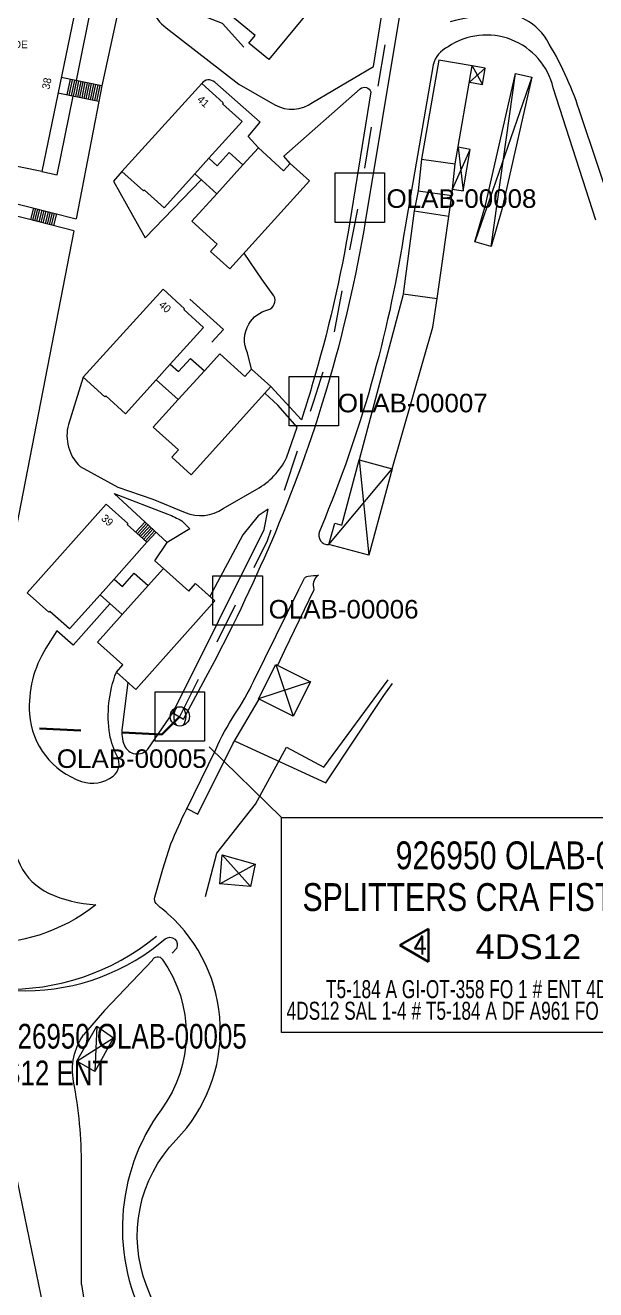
# Model space of a CAD drawing. Header units: millimetres. Extents: x 563164 to 564847, y 4765050 to 4766444.
# Drawn here: x 563925.2 to 564017.4, y 4765153 to 4765357.6 of the extents above; entities that cross this region are included whole.
import ezdxf
from ezdxf.enums import TextEntityAlignment as Align

# ---------------------------------------------------------------- set-up
doc = ezdxf.new("R2010")
doc.units = ezdxf.units.MM
doc.linetypes.add('DGN2', pattern=[13.45752, 6.72876, -6.72876])
doc.layers.get('0').update_dxf_attribs({"lineweight": 0})
for name, color, linetype, lineweight in [('45 Cables y textos existentes - Lehendik dauden kableak eta testuak', 7, 'Continuous', 0), ('46 Cables y textos proyectados - Proiektatutako kableak eta testuak', 7, 'Continuous', 0), ('49 Elementos de Red Proyectados - Proiektuan dauden sareko elementuak', 7, 'Continuous', 0), ('60 Arquetas y armarios existentes - Lehendik dauden kutxatilak eta armairuak', 7, 'Continuous', 0), ('7 Cartografía - Kartografia', 7, 'Continuous', 0), ('Default', 7, 'Continuous', 0), ('Nivel 52', 7, 'Continuous', 0)]:
    doc.layers.add(name, color=color, linetype=linetype, lineweight=lineweight)
doc.styles.add('Style-STANDARD', font='STANDARD.shx')
doc.styles.add('StyleArial', font='arial.ttf')
doc.styles.add('Styledgn105', font='dgn105.shx')

# ---------------------------------------------------------------- blocks, each defined once
blk = doc.blocks.new('OCA99E14')
at = {"layer": '60 Arquetas y armarios existentes - Lehendik dauden kutxatilak eta armairuak', "color": 5, "linetype": 'Continuous', "lineweight": 13, "flags": 128}
blk.add_lwpolyline([(-4, 4), (4, 4), (4, -4), (-4, -4), (-4, 4)], dxfattribs=at)
blk = doc.blocks.new('OCA99E15')
at = {"layer": '60 Arquetas y armarios existentes - Lehendik dauden kutxatilak eta armairuak', "color": 5, "linetype": 'Continuous', "lineweight": 13, "flags": 128}
blk.add_lwpolyline([(-4, 4), (4, 4), (4, -4), (-4, -4), (-4, 4)], dxfattribs=at)
blk = doc.blocks.new('OCA99E16')
at = {"layer": '60 Arquetas y armarios existentes - Lehendik dauden kutxatilak eta armairuak', "color": 5, "linetype": 'Continuous', "lineweight": 13, "flags": 128}
blk.add_lwpolyline([(-4, 4), (4, 4), (4, -4), (-4, -4), (-4, 4)], dxfattribs=at)
blk = doc.blocks.new('OCA99E17')
at = {"layer": '60 Arquetas y armarios existentes - Lehendik dauden kutxatilak eta armairuak', "color": 5, "linetype": 'Continuous', "lineweight": 13, "flags": 128}
blk.add_lwpolyline([(-4, 4), (4, 4), (4, -4), (-4, -4), (-4, 4)], dxfattribs=at)

msp = doc.modelspace()

# ---------------------------------------------------------------- linework, layer by layer
at = {"layer": '45 Cables y textos existentes - Lehendik dauden kableak eta testuak', "color": 4, "linetype": 'Continuous', "lineweight": 13}
msp.add_circle((563950.2, 4765245.77), 1.56, dxfattribs=at)
for centre, start, end in [((563951.77, 4765245.77), 145.0533, 214.9467), ((563948.64, 4765245.77), 325.0533, 34.9467)]:
    msp.add_arc(centre, 2.56, start, end, dxfattribs=at)
at = {"layer": '46 Cables y textos proyectados - Proiektatutako kableak eta testuak', "color": 4, "linetype": 'DGN2', "lineweight": 13, "flags": 128}
msp.add_lwpolyline([(563950.2, 4765245.77), (563959.55, 4765264.51), (563964.39, 4765274.21), (563971.87, 4765296.78), (563974.8, 4765306.01), (563979.31, 4765329.7), (563985.6, 4765367.92), (563996.61, 4765433.66), (563998.32, 4765440.82), (564002.9, 4765462.5)], dxfattribs=at)
at = {"layer": '46 Cables y textos proyectados - Proiektatutako kableak eta testuak', "color": 4, "linetype": 'DGN2', "lineweight": 30}
msp.add_lwpolyline([(563816.03, 4765369.33), (563799.38, 4765301.39), (563783.01, 4765233.94), (563775.99, 4765215.29), (563768.9, 4765186.53), (563795.64, 4765179.92), (563791.14, 4765159.17), (563806.69, 4765156.92), (563819.05, 4765154.7), (563821.26, 4765165.14), (563822.49, 4765166.6), (563823.52, 4765169.35), (563836.77, 4765231.17), (563839.36, 4765238.4), (563852.67, 4765252.72), (563862.91, 4765257.26), (563876.53, 4765250.1), (563900.61, 4765245.13), (563947.29, 4765242.87), (563950.2, 4765245.77)], dxfattribs=at)
at = {"layer": '49 Elementos de Red Proyectados - Proiektuan dauden sareko elementuak', "color": 4, "linetype": 'Continuous', "lineweight": 30}
for p, q in [((563990.38, 4765211.43), (563985.76, 4765208.76)), ((563990.38, 4765206.09), (563990.38, 4765211.43)), ((563985.76, 4765208.76), (563990.38, 4765206.09))]:
    msp.add_line(p, q, dxfattribs=at)
at = {"layer": '7 Cartografía - Kartografia', "color": 253, "linetype": 'Continuous', "lineweight": 0, "true_color": 0x9a9a9a}
for p, q in [((563937.59, 4765380.93), (563927.87, 4765333.93)), ((563933.48, 4765348.64), (563938.04, 4765371.08)), ((563976.8, 4765366.88), (563964.61, 4765352.05)), ((563962.38, 4765355.95), (563958.13, 4765359.44)), ((563961.37, 4765354.71), (563962.38, 4765355.95)), ((563964.61, 4765352.05), (563961.37, 4765354.71)), ((563992.04, 4765351.96), (563989.27, 4765335.94)), ((563997.46, 4765351.02), (563992.04, 4765351.96)), ((563994.72, 4765335.16), (563997.46, 4765351.02)), ((563997, 4765348.36), (563999.58, 4765350.65)), ((563999.58, 4765350.65), (563997.46, 4765351.02)), ((563997.46, 4765351.02), (563999.12, 4765347.99)), ((563999.12, 4765347.99), (563999.58, 4765350.65)), ((563999.61, 4765328.46), (564004.46, 4765349.79)), ((564000.5, 4765321.78), (564004.46, 4765349.79)), ((564004.46, 4765349.79), (564007.09, 4765349.19)), ((563937.6, 4765347.79), (563931.02, 4765349.15)), ((563932.46, 4765348.86), (563931.94, 4765346.32)), ((563932.8, 4765348.78), (563932.28, 4765346.25)), ((563933.15, 4765348.71), (563932.62, 4765346.18)), ((563933.49, 4765348.64), (563932.96, 4765346.11)), ((563933.83, 4765348.57), (563933.31, 4765346.04)), ((563934.17, 4765348.5), (563933.65, 4765345.97)), ((563934.52, 4765348.43), (563933.99, 4765345.9)), ((563934.86, 4765348.36), (563934.34, 4765345.83)), ((563935.2, 4765348.29), (563934.68, 4765345.76)), ((563935.55, 4765348.22), (563935.02, 4765345.68)), ((563935.89, 4765348.15), (563935.36, 4765345.61)), ((563936.23, 4765348.08), (563935.71, 4765345.54)), ((563936.57, 4765348), (563936.05, 4765345.47)), ((563936.92, 4765347.93), (563936.39, 4765345.4)), ((563937.26, 4765347.86), (563936.74, 4765345.33)), ((563937.6, 4765347.79), (563937.08, 4765345.26)), ((563940.85, 4765333.94), (563953.73, 4765348.18)), ((563953.73, 4765348.18), (563957.21, 4765345.03)), ((563997, 4765348.36), (563999.12, 4765347.99)), ((564007.09, 4765349.19), (563997.9, 4765322.53)), ((564007.09, 4765349.19), (564002.23, 4765327.78)), ((563937.08, 4765345.26), (563930.49, 4765346.62)), ((563937.08, 4765345.26), (563933.46, 4765326.25)), ((563957.21, 4765345.03), (563957.08, 4765344.88)), ((563957.08, 4765344.88), (563960.27, 4765342)), ((563960.27, 4765342), (563954.9, 4765336.06)), ((563927.87, 4765333.93), (563907.11, 4765338.22)), ((563956.24, 4765334.85), (563958.18, 4765337.01)), ((563958.18, 4765337.01), (563960.41, 4765334.99)), ((563960.41, 4765334.99), (563962.89, 4765337.74)), ((563962.89, 4765337.74), (563966.97, 4765334.05)), ((563994.3, 4765331.09), (563997.15, 4765337.5)), ((563997.15, 4765337.5), (563995.17, 4765337.84)), ((563995.17, 4765337.84), (563995.99, 4765330.79)), ((563995.99, 4765330.79), (563997.15, 4765337.5)), ((563954.9, 4765336.06), (563952.62, 4765333.54)), ((563954.9, 4765336.06), (563956.24, 4765334.85)), ((563960.41, 4765334.99), (563956.18, 4765330.32)), ((563966.97, 4765334.05), (563968.04, 4765335.24)), ((563968.04, 4765335.24), (563971.16, 4765332.42)), ((563989.27, 4765335.94), (563988.74, 4765330.82)), ((563989.27, 4765335.94), (563994.72, 4765335.16)), ((563994.19, 4765330.03), (563994.72, 4765335.16)), ((563944.34, 4765330.78), (563940.85, 4765333.94)), ((563952.62, 4765333.54), (563947.66, 4765328.05)), ((563956.18, 4765330.32), (563952.62, 4765333.54)), ((563944.47, 4765330.93), (563944.34, 4765330.78)), ((563947.66, 4765328.05), (563944.47, 4765330.93)), ((563971.16, 4765332.42), (563958.28, 4765318.18)), ((563994.3, 4765331.09), (563995.99, 4765330.79)), ((563952.16, 4765325.87), (563956.18, 4765330.32)), ((563988.74, 4765330.82), (563988.06, 4765327.54)), ((563988.74, 4765330.82), (563994.19, 4765330.03)), ((563991.78, 4765313.36), (563994.19, 4765330.03)), ((563926.52, 4765328.03), (563926.04, 4765326.14)), ((563926.86, 4765327.95), (563926.37, 4765326.05)), ((563927.2, 4765327.86), (563926.71, 4765325.96)), ((563927.54, 4765327.77), (563927.05, 4765325.88)), ((563927.88, 4765327.68), (563927.39, 4765325.79)), ((563928.22, 4765327.6), (563927.73, 4765325.7)), ((563928.56, 4765327.51), (563928.07, 4765325.62)), ((563928.9, 4765327.42), (563928.41, 4765325.53)), ((563929.23, 4765327.33), (563928.75, 4765325.44)), ((563929.57, 4765327.25), (563929.09, 4765325.35)), ((563929.91, 4765327.16), (563929.42, 4765325.27)), ((563930.25, 4765327.07), (563929.76, 4765325.18)), ((563988.06, 4765327.54), (563986.29, 4765314.15)), ((563988.06, 4765327.54), (563993.71, 4765326.72)), ((563997.9, 4765322.53), (563999.61, 4765328.46)), ((564002.23, 4765327.78), (564000.5, 4765321.78)), ((563956.24, 4765322.18), (563952.16, 4765325.87)), ((563933.09, 4765324.32), (563920.86, 4765261.81)), ((563955.17, 4765320.99), (563956.24, 4765322.18)), ((563958.28, 4765318.18), (563955.17, 4765320.99)), ((564000.5, 4765321.78), (563997.9, 4765322.53)), ((563934.6, 4765300.63), (563947.48, 4765314.88)), ((563947.48, 4765314.88), (563950.96, 4765311.72)), ((563986.25, 4765313.8), (563979.18, 4765287.26)), ((563986.29, 4765314.15), (563986.25, 4765313.8)), ((563986.3, 4765314.15), (563991.78, 4765313.36)), ((563991.11, 4765308.77), (563991.78, 4765313.36)), ((563950.96, 4765311.72), (563950.83, 4765311.58)), ((563950.83, 4765311.58), (563954.02, 4765308.69)), ((563954.02, 4765308.69), (563948.66, 4765302.76)), ((563984.5, 4765285.85), (563991.11, 4765308.77)), ((563954.16, 4765301.69), (563956.64, 4765304.43)), ((563956.64, 4765304.43), (563960.72, 4765300.75)), ((563948.66, 4765302.76), (563946.38, 4765300.24)), ((563948.66, 4765302.76), (563949.99, 4765301.55)), ((563949.99, 4765301.55), (563951.94, 4765303.7)), ((563951.94, 4765303.7), (563954.16, 4765301.69)), ((563938.09, 4765297.48), (563934.6, 4765300.63)), ((563946.38, 4765300.24), (563941.41, 4765294.75)), ((563949.94, 4765297.02), (563946.38, 4765300.24)), ((563954.16, 4765301.69), (563949.94, 4765297.02)), ((563960.72, 4765300.75), (563961.79, 4765301.93)), ((563961.79, 4765301.93), (563964.91, 4765299.12)), ((563964.91, 4765299.12), (563952.03, 4765284.87)), ((563938.22, 4765297.63), (563938.09, 4765297.48)), ((563941.41, 4765294.75), (563938.22, 4765297.63)), ((563945.91, 4765292.57), (563949.94, 4765297.02)), ((563949.99, 4765288.88), (563945.91, 4765292.57)), ((563948.92, 4765287.69), (563949.99, 4765288.88)), ((563952.03, 4765284.87), (563948.92, 4765287.69)), ((563974.29, 4765273.56), (563984.5, 4765285.85)), ((563976.38, 4765276.73), (563979.18, 4765287.26)), ((563979.18, 4765287.26), (563984.5, 4765285.85)), ((563979.18, 4765287.26), (563980.77, 4765271.84)), ((563984.5, 4765285.85), (563980.77, 4765271.84)), ((563925.53, 4765265.75), (563938.3, 4765280.09)), ((563938.3, 4765280.09), (563941.81, 4765276.96)), ((563941.81, 4765276.96), (563941.67, 4765276.81)), ((563941.67, 4765276.81), (563944.88, 4765273.95)), ((563943.09, 4765275.62), (563944.58, 4765277.23)), ((563943.34, 4765275.38), (563944.83, 4765276.99)), ((563943.6, 4765275.14), (563945.09, 4765276.75)), ((563943.86, 4765274.91), (563945.35, 4765276.51)), ((563944.11, 4765274.67), (563945.6, 4765276.28)), ((563944.37, 4765274.43), (563945.86, 4765276.04)), ((563944.63, 4765274.19), (563946.12, 4765275.8)), ((563974.29, 4765273.56), (563975.24, 4765277.03)), ((563975.24, 4765277.03), (563976.38, 4765276.73)), ((563944.88, 4765273.95), (563939.56, 4765267.98)), ((563944.88, 4765273.95), (563946.37, 4765275.56)), ((563980.77, 4765271.84), (563974.29, 4765273.56)), ((563945.08, 4765266.95), (563947.54, 4765269.72)), ((563947.54, 4765269.72), (563951.64, 4765266.06)), ((563939.56, 4765267.98), (563937.3, 4765265.44)), ((563939.56, 4765267.98), (563940.91, 4765266.78)), ((563940.91, 4765266.78), (563942.84, 4765268.95)), ((563942.84, 4765268.95), (563945.08, 4765266.95)), ((563929.04, 4765262.63), (563925.53, 4765265.75)), ((563937.3, 4765265.44), (563932.38, 4765259.92)), ((563940.89, 4765262.25), (563937.3, 4765265.44)), ((563945.08, 4765266.95), (563940.89, 4765262.25)), ((563951.64, 4765266.06), (563952.71, 4765267.25)), ((563952.71, 4765267.25), (563955.85, 4765264.46)), ((563955.85, 4765264.46), (563943.08, 4765250.12)), ((563929.17, 4765262.77), (563929.04, 4765262.63)), ((563932.38, 4765259.92), (563929.17, 4765262.77)), ((563936.9, 4765257.77), (563940.89, 4765262.25)), ((563941, 4765254.11), (563936.9, 4765257.77)), ((563939.94, 4765252.92), (563941, 4765254.11)), ((563962.93, 4765248.63), (563965.74, 4765254.16)), ((563965.74, 4765254.16), (563971.31, 4765251.34)), ((563965.74, 4765254.16), (563968.51, 4765245.8)), ((563943.08, 4765250.12), (563939.94, 4765252.92)), ((563971.31, 4765251.34), (563962.93, 4765248.63)), ((563971.31, 4765251.34), (563968.51, 4765245.8)), ((563968.51, 4765245.8), (563962.93, 4765248.63)), ((563956.66, 4765218.68), (563957.03, 4765223.4)), ((563957.03, 4765223.4), (563962.38, 4765221.84)), ((563957.03, 4765223.4), (563961.62, 4765218.25)), ((563956.66, 4765218.68), (563962.38, 4765221.84)), ((563962.38, 4765221.84), (563961.62, 4765218.25)), ((563961.62, 4765218.25), (563956.66, 4765218.68)), ((563933.57, 4765189.99), (563936.77, 4765195.64)), ((563936.77, 4765195.64), (563936.44, 4765188.35)), ((563936.77, 4765195.64), (563939.5, 4765193.75)), ((563933.57, 4765189.99), (563939.5, 4765193.75)), ((563939.5, 4765193.75), (563936.44, 4765188.35)), ((563936.44, 4765188.35), (563933.57, 4765189.99))]:
    msp.add_line(p, q, dxfattribs=at)
at = {"layer": '7 Cartografía - Kartografia', "color": 253, "linetype": 'Continuous', "lineweight": 0, "true_color": 0x9a9a9a, "flags": 128}
for points in [[(563949.05, 4765246.36), (563950.81, 4765245.3), (563954.79, 4765252.76), (563954.79, 4765252.76, 0.021297), (563965.05, 4765274.13, 0.029107), (563974.02, 4765298.94, 0.030758), (563980.22, 4765325.77), (563980.22, 4765325.77), (563996.67, 4765424.83)], [(563960.57, 4765354.02), (563957.09, 4765357.85), (563952.78, 4765359.56), (563945.92, 4765365.45), (563945.53, 4765363.87), (563945.53, 4765363.87, 0.30831), (563948, 4765357.19), (563948, 4765357.19), (563959.71, 4765348.05), (563965.57, 4765344.72), (563965.57, 4765344.72, 0.29827), (563971.65, 4765345.1), (563971.65, 4765345.1), (563981.52, 4765350.93), (563986.38, 4765381.36)], [(564024.28, 4765315.45), (564014.76, 4765343.93), (564014.76, 4765343.93, 0.056639), (564009.51, 4765355.22, 0.307416), (564000.13, 4765359.47, 0.019994), (563993.91, 4765358.14, 0.019994)], [(564017.42, 4765326.07), (564010.56, 4765347.49), (564010.56, 4765347.49, 0.523819), (563993.55, 4765354.1, 0.523819)], [(563993.55, 4765354.1, 0.212944), (563991.13, 4765351.2), (563991.13, 4765351.2), (563986.6, 4765325), (563986.6, 4765325, -0.06046), (563973.68, 4765277.91), (563973.68, 4765277.91), (563972.77, 4765275.67), (563972.77, 4765275.67, 0.555381), (563974.29, 4765273.56, 0.555381)], [(563962.89, 4765337.74), (563961.25, 4765339.58), (563963.21, 4765341.91), (563955.85, 4765348.38), (563955.85, 4765348.38, 0.432087), (563953.73, 4765348.18, 0.432087)], [(563968.04, 4765335.24), (563967.02, 4765336.43), (563979.37, 4765347.29), (563979.37, 4765347.29, -0.545656), (563981.09, 4765346.81, -0.545656)], [(563981.09, 4765346.81), (563977.7, 4765325.8), (563977.7, 4765325.8, -0.03075), (563971.56, 4765299.24, -0.006376), (563969.86, 4765293.77), (563969.86, 4765293.77), (563964.91, 4765299.12)], [(563907.11, 4765338.22), (563907.36, 4765336.88), (563907.36, 4765336.88, 0.134871), (563920.59, 4765329.5), (563920.59, 4765329.5), (563925.79, 4765328.22), (563933.46, 4765326.25)], [(563933.09, 4765324.32), (563925.31, 4765326.33), (563920.13, 4765327.6), (563920.13, 4765327.6, -0.069818), (563912.24, 4765330.75, -0.069818)], [(563961.79, 4765301.93), (563961.13, 4765304.57), (563961.13, 4765304.57, -0.246018), (563961.35, 4765309.24, -0.201005), (563964.42, 4765311.55, 0.487882), (563965.42, 4765313.82), (563965.42, 4765313.82), (563963.45, 4765316.53), (563960.6, 4765320.74)], [(563934.6, 4765300.63), (563932.18, 4765293.02), (563932.18, 4765293.02, 0.269792), (563934.08, 4765286.18), (563934.08, 4765286.18), (563940.17, 4765282.86), (563945.83, 4765280.94), (563951.04, 4765278.75), (563951.04, 4765278.75, 0.258821), (563957.18, 4765279.42), (563957.18, 4765279.42), (563962.66, 4765282.53), (563962.66, 4765282.53, 0.151035), (563967.42, 4765287.58), (563967.42, 4765287.58), (563969.16, 4765292.59), (563966.02, 4765296.13), (563963.96, 4765298.07)], [(563947.54, 4765269.72), (563946.14, 4765270.96), (563948.16, 4765273.92), (563939.6, 4765281.86), (563948.25, 4765278.5), (563948.25, 4765278.5, -0.043496), (563950.5, 4765277.4), (563950.5, 4765277.4), (563951.8, 4765276.14), (563948.16, 4765273.92)], [(563941.79, 4765251.26), (563940.86, 4765243.97), (563940.86, 4765243.97, 0.130463), (563941.25, 4765241.07, 0.561409), (563945.01, 4765240.48), (563945.01, 4765240.48), (563949.05, 4765246.36), (563963.81, 4765275.99), (563964.46, 4765279.3), (563962.85, 4765278.23), (563960.36, 4765275.17), (563955.07, 4765265.15)], [(563948.27, 4765213.84, 0.015724), (563947.04, 4765214.87, -0.049392), (563946.39, 4765215.5, -0.252738), (563946.16, 4765216.52), (563946.16, 4765216.52), (563947.45, 4765221.08), (563948.77, 4765225.16), (563948.77, 4765225.16, -0.017256), (563951.26, 4765230.73), (563951.26, 4765230.73), (563956, 4765240.41), (563956, 4765240.41, -0.041154), (563959.11, 4765246.13, 0.031486), (563962.13, 4765251.43), (563962.13, 4765251.43), (563969.41, 4765266.31), (563970.23, 4765267.92), (563970.23, 4765267.92, -0.249723), (563970.97, 4765268.45, -0.010413), (563972.64, 4765268.62, 0.305394), (563971.79, 4765266.66), (563971.79, 4765266.66), (563971.86, 4765266.24), (563967.1, 4765256.45), (563966, 4765254.03)], [(563920.54, 4765260.42), (563920.36, 4765239.78), (563920.36, 4765239.78, 0.114375), (563924.39, 4765221.75, 0.172758), (563928.98, 4765217.18, 0.099384), (563936.6, 4765215.31, 0.099384)], [(563930.31, 4765259.64), (563928.56, 4765256.83), (563928.56, 4765256.83, 0.157696), (563925.9, 4765246.17, 0.303543), (563934.33, 4765235.26, 0.249516), (563939.4, 4765236.1, 0.36366), (563940.1, 4765239.25, -0.075179), (563938.87, 4765242.85, -0.131882), (563939.94, 4765252.92, -0.131882)], [(563864.44, 4765247.26), (563876.86, 4765234.18), (563881.04, 4765229.78), (563901.31, 4765211), (563901.31, 4765211, 0.377185), (563946.96, 4765209.07), (563946.96, 4765209.07), (563947.84, 4765209.77), (563947.84, 4765209.77, -0.819794), (563949.66, 4765208.25), (563949.66, 4765208.25), (563948.95, 4765207.46)], [(563874.43, 4765233.23), (563876.77, 4765230.78), (563897.07, 4765211.95), (563897.07, 4765211.95, 0.381159), (563946.43, 4765210.24, 0.381159)], [(563936.6, 4765215.31, -0.376336), (563898.93, 4765217.01)], [(563945.98, 4765150.68), (563944.82, 4765153.68), (563944.82, 4765153.68, -0.292162), (563949.61, 4765177.28, 0.426128), (563948.27, 4765213.84, 0.426128)], [(563945.76, 4765206.32, -0.586193), (563947.37, 4765206.49, -0.323467), (563947.19, 4765182.13, 0.296308), (563945.17, 4765146.92), (563945.17, 4765146.92), (563957.3, 4765125.69), (563964.58, 4765108.7), (563965.85, 4765091.89), (563965.96, 4765090.22)], [(563934.28, 4765153.88), (563934.31, 4765172.98), (563934.31, 4765172.98, 0.048097), (563933.02, 4765186.72, -0.203858), (563934.64, 4765194.25, -0.203858)], [(563923.59, 4765172.2), (563934.14, 4765120.88), (563934.14, 4765120.88, -0.101276), (563934.16, 4765090.22, -0.101276)]]:
    msp.add_lwpolyline(points, format="xyb", dxfattribs=at)
for points in [[(563942.45, 4765370.17), (563937.6, 4765347.79), (563937.56, 4765347.8)], [(563927.87, 4765333.93), (563930.38, 4765333.41), (563932.96, 4765346.11)], [(563940.85, 4765333.94), (563939.45, 4765332.39), (563944.61, 4765323.2), (563953.66, 4765332.6)], [(563951.8, 4765313.29), (563957.24, 4765308.37), (563955.38, 4765306.32)], [(563938.91, 4765264.01), (563932.97, 4765257.29), (563930.31, 4765259.64)], [(563954.35, 4765216.65), (563956.19, 4765223.64), (563962.45, 4765231.6), (563967.43, 4765240.82), (563973.46, 4765237.58), (563983.86, 4765251.71)], [(563959.16, 4765241.77), (563973.78, 4765235.01), (563983.19, 4765249.14), (563984.58, 4765251.1)], [(563951.32, 4765230.85), (563953.1, 4765229.96), (563958.74, 4765241.33), (563963.05, 4765248.57)], [(563945.76, 4765206.32), (563938.01, 4765198.2), (563934.64, 4765194.25)], [(563934.28, 4765153.88), (563937.65, 4765132.33), (563940, 4765118.62), (563940.72, 4765107.37), (563940.25, 4765090.56), (563940.2, 4765090.22)]]:
    msp.add_lwpolyline(points, dxfattribs=at)
at = {"layer": 'Default', "color": 4, "linetype": 'Continuous', "lineweight": 0}
msp.add_line((563966.62, 4765229.43), (563954.95, 4765240.84), dxfattribs=at)
at = {"layer": 'Default', "color": 4, "linetype": 'Continuous', "lineweight": 0, "flags": 128}
msp.add_lwpolyline([(563966.62, 4765229.43), (564048.06, 4765229.43), (564048.06, 4765194.66), (563966.62, 4765194.66), (563966.62, 4765229.43)], dxfattribs=at)

# ---------------------------------------------------------------- block references
at = {"color": 7, "linetype": 'Continuous', "lineweight": 0}
for name, p in [('OCA99E17', (563979.31, 4765329.7)), ('OCA99E16', (563971.87, 4765296.78)), ('OCA99E15', (563959.55, 4765264.51)), ('OCA99E14', (563950.2, 4765245.77))]:
    msp.add_blockref(name, p, dxfattribs=at)

# ---------------------------------------------------------------- texts
at = {"layer": '45 Cables y textos existentes - Lehendik dauden kableak eta testuak', "color": 4, "linetype": 'Continuous', "lineweight": 0, "attachment_point": 5, "line_spacing_factor": 0.72, "style": 'StyleArial'}
for s, insert, char_height, width in [('4DS12', (564006.53, 4765208.47), 4, 17.0854), ('{\\W0.68609;T5-184 A GI-OT-358 FO 1 # ENT 4DS12\\P4DS12 SAL 1-4 # T5-184 A DF A961 FO 1-9-17-25}', (563999.13, 4765199.88), 2.9151, 62.7881)]:
    msp.add_mtext(s, dxfattribs=dict(at, insert=insert, char_height=char_height, width=width))
at = {"layer": '49 Elementos de Red Proyectados - Proiektuan dauden sareko elementuak', "color": 4, "linetype": 'Continuous', "lineweight": 30, "style": 'Style-STANDARD'}
msp.add_text('4', height=3, dxfattribs=at).set_placement((563989.03, 4765208.75), align=Align.MIDDLE_CENTER)
at = {"layer": '49 Elementos de Red Proyectados - Proiektuan dauden sareko elementuak', "color": 4, "linetype": 'DGN2', "lineweight": 13, "insert": (564008.06, 4765219.89), "char_height": 4.5, "width": 75.7329, "attachment_point": 5, "line_spacing_factor": 0.9, "style": 'StyleArial'}
msp.add_mtext('{\\W0.77778;926950 OLAB-00005 \\PSPLITTERS CRA FIST CGO2 BE6}', dxfattribs=at)
at = {"layer": '7 Cartografía - Kartografia', "color": 253, "linetype": 'Continuous', "lineweight": 0, "true_color": 0x9a9a9a, "style": 'Styledgn105'}
msp.add_text('EGOALDE', height=1.25, dxfattribs=at).set_placement((563917.56, 4765353.87))
for s, rotation, p in [('38', 78.3121, (563929.1, 4765347.14)), ('41', 317.8851, (563952.89, 4765345.43)), ('40', 317.8851, (563946.7, 4765312.2)), ('39', 318.3128, (563937.37, 4765277.66))]:
    msp.add_text(s, height=1.25, rotation=rotation, dxfattribs=at).set_placement(p)
at = {"layer": 'Default', "color": 4, "linetype": 'Continuous', "lineweight": 13, "style": 'StyleArial'}
for s, p in [('OLAB-00008', (563983.61, 4765331.05)), ('OLAB-00007', (563975.74, 4765297.97)), ('OLAB-00006', (563964.56, 4765264.61)), ('OLAB-00005', (563930.32, 4765240.44))]:
    msp.add_text(s, height=3, dxfattribs=at).set_placement(p, align=Align.TOP_LEFT)
at = {"layer": 'Nivel 52', "color": 4, "linetype": 'Continuous', "lineweight": 0, "insert": (563900.68, 4765191.03), "char_height": 4, "width": 129.6677, "attachment_point": 5, "line_spacing_factor": 0.891508, "style": 'StyleArial'}
msp.add_mtext('{\\W0.75;T5-00184 64FO KP 350m 926948 CR-139- 926950 OLAB-00005\\PT5-184 A GI-OT-358 FO 1 # 4DS12 ENT}', dxfattribs=at)

doc.saveas('drawing.dxf')
